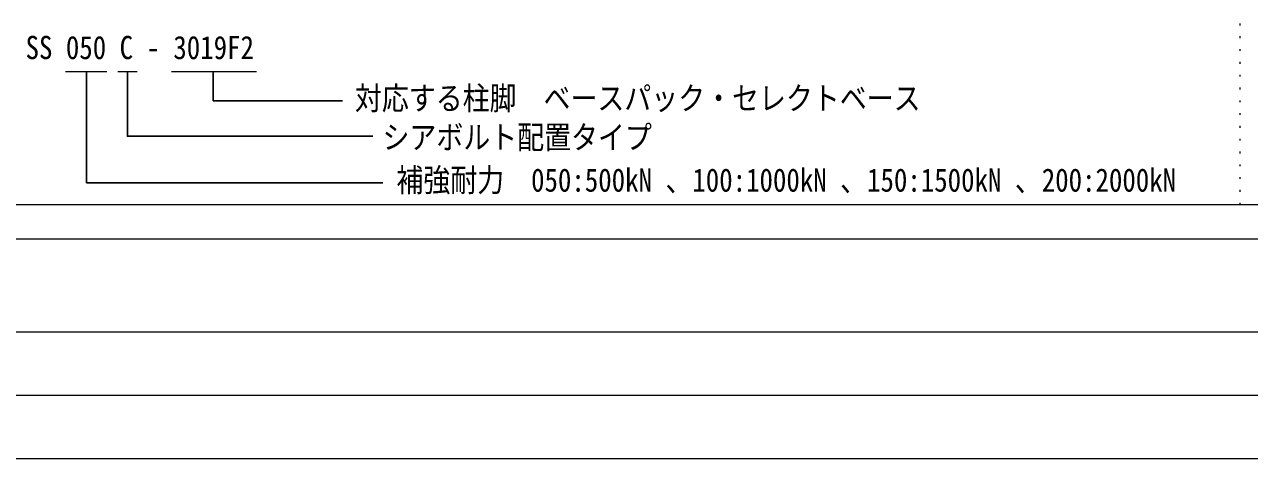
# Model space of a CAD drawing. Units: millimetres, scale not verified. Extents: x -40820 to 40820, y -29828 to 29828.
# Drawn here: x -4946 to 20174, y -29828 to -20930 of the extents above; entities that cross this region are included whole.
import ezdxf
from ezdxf.enums import TextEntityAlignment as Align

# ---------------------------------------------------------------- set-up
doc = ezdxf.new("R2010")
doc.units = ezdxf.units.MM
doc.header["$LTSCALE"] = 150
doc.linetypes.add('CHAIN', pattern=[18.5, 12, -1.5, 3.5, -1.5])
doc.linetypes.add('DOTTED', pattern=[1.75, 0.25, -1.5])
for name, color, linetype, lineweight in [('0-0_0', 1, 'CHAIN', 9), ('0-2_07_DOT', 4, 'DOTTED', 13), ('0-3_DEFPOINTS', 7, 'Continuous', 13), ('0-7_00_WAKU', 9, 'Continuous', 13), ('0-A_02-並線', 7, 'Continuous', 25)]:
    doc.layers.add(name, color=color, linetype=linetype, lineweight=lineweight)
doc.layers.add('0-4_02_TEXT', color=7, linetype='Continuous')
doc.styles.add('ＭＳ ゴシック', font='')
doc.styles.get('ＭＳ ゴシック').set_extended_font_data('MS Gothic')

msp = doc.modelspace()

# ---------------------------------------------------------------- linework, layer by layer
at = {"layer": '0-0_0', "color": 7, "linetype": 'Continuous', "lineweight": 13}
for p, q in [((-4102.6, -21891.8), (-3260.1, -21891.8)), ((-3032.4, -21891.8), (-2637.5, -21891.8)), ((-1933.3, -21891.8), (-190.3, -21891.8))]:
    msp.add_line(p, q, dxfattribs=at)
at = {"layer": '0-2_07_DOT'}
msp.add_line((19980.6, -24622), (19980.6, 23273.3), dxfattribs=at)
at = {"layer": '0-3_DEFPOINTS'}
for p, q in [((-40820, -28527.9), (0, -28527.9)), ((0, -28527.9), (40820, -28527.9)), ((-40820, -29827.9), (0, -29827.9)), ((0, -29827.9), (40820, -29827.9))]:
    msp.add_line(p, q, dxfattribs=at)
at = {"layer": '0-7_00_WAKU'}
for p, q in [((-38480, -24622), (38480, -24622)), ((-38480, -25324.7), (38480, -25324.7)), ((-38480, -27227.9), (38480, -27227.9))]:
    msp.add_line(p, q, dxfattribs=at)
at = {"layer": '0-A_02-並線'}
for p, q in [((-3671.3, -21891.8), (-3671.3, -24175.1)), ((-1077.8, -21891.8), (-1077.8, -22497.1)), ((-1077.8, -22497.1), (1572, -22497.1)), ((-3671.3, -24175.1), (2400.2, -24175.1))]:
    msp.add_line(p, q, dxfattribs=at)
msp.add_lwpolyline([(-2834.6, -21891.8), (-2834.6, -23219.2), (2200, -23219.2)], dxfattribs=at)

# ---------------------------------------------------------------- texts
at = {"layer": '0-4_02_TEXT', "style": 'ＭＳ ゴシック', "width": 0.85}
for s, p in [('SS 050 C - 3019F2', (-4923.9, -21782.5)), ('対応する柱脚\u3000ベースパック・セレクトベース', (1830.2, -22821.9)), ('シアボルト配置タイプ', (2395.3, -23622.7)), ('補強耐力\u3000050:500kN 、100:1000kN 、150:1500kN 、200:2000kN', (2680.1, -24500))]:
    msp.add_text(s, height=476.4, dxfattribs=at).set_placement(p, align=Align.BOTTOM_LEFT)

doc.saveas('drawing.dxf')
